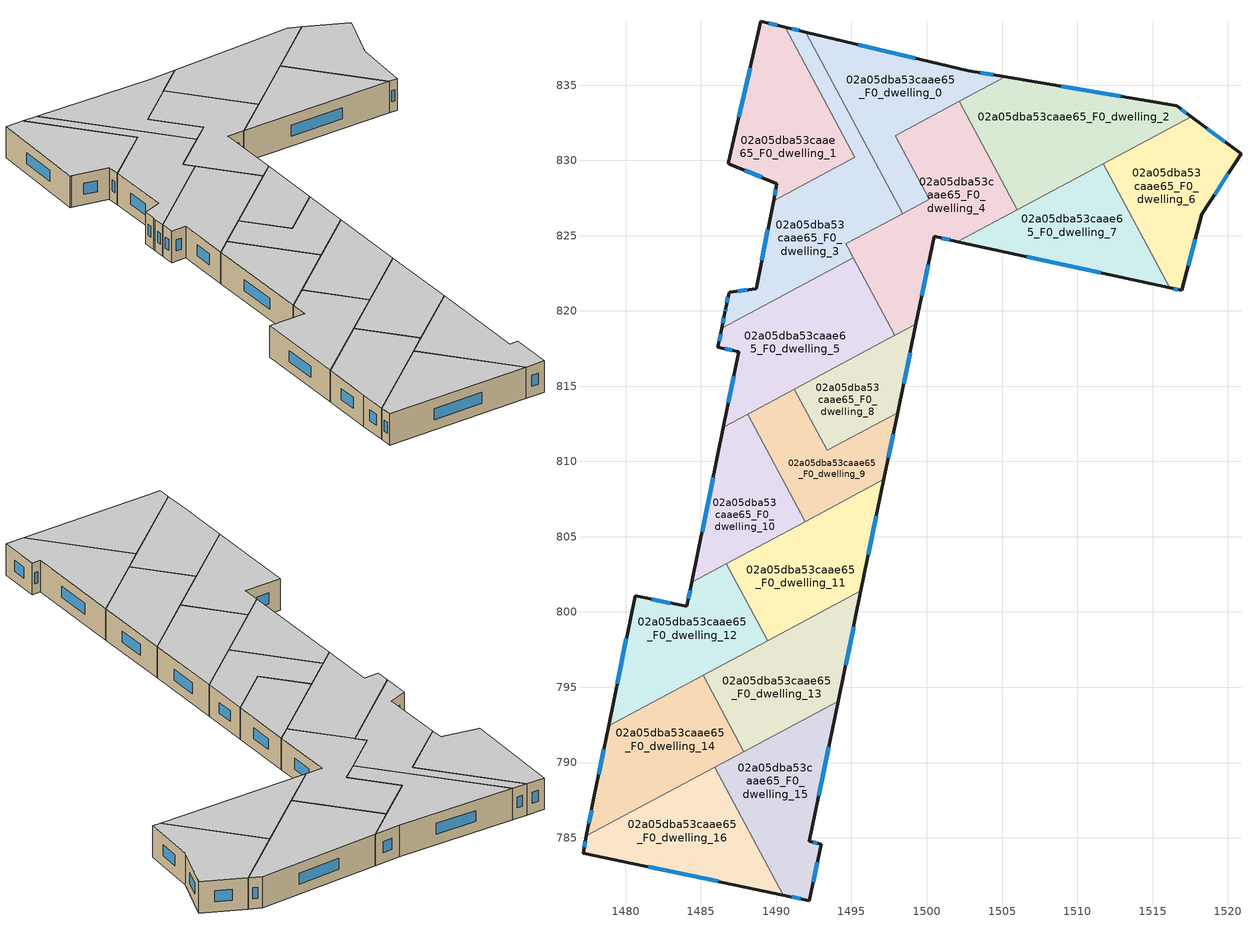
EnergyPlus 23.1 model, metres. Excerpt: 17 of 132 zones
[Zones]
02a05dba53caae65_F0_dwelling_0
 floor ground (EU_floor_Construction): 1505.22,835.55 1497.92,831.65 1500.18,827.42 1498.4,826.47 1491.95,838.53 1502.76,835.96 z0
 wall outside (EU_wall_Construction): 1505.22,835.55 1502.76,835.96 1491.95,838.53 z0:3
 wall to 02a05dba53caae65_F0_dwelling_4 (EU_wall_Construction): 1498.4,826.47 1500.18,827.42 1497.92,831.65 1502.18,833.92 z0:3
 wall to 02a05dba53caae65_F0_dwelling_3 (EU_wall_Construction): 1491.95,838.53 1498.4,826.47 z0:3
 wall to 02a05dba53caae65_F0_dwelling_2 (EU_wall_Construction): 1502.18,833.92 1505.22,835.55 z0:3
 window (EU_Window_Construction): 1504.42,835.68 1503.56,835.83 / 1499.24,836.8 1495.46,837.69 z0.98:2.02
 ceiling to 02a05dba53caae65_F1_dwelling_0 (EU_floor_Construction): 1500.18,827.42 1497.92,831.65 1505.22,835.55 1502.76,835.96 1491.95,838.53 1498.4,826.47 z3
02a05dba53caae65_F0_dwelling_1
 floor ground (EU_floor_Construction): 1490.6,838.85 1495.22,830.21 1489.82,827.32 1490.05,828.44 1486.9,829.76 1486.82,829.79 1488.97,839.23 z0
 wall outside (EU_wall_Construction): 1490.6,838.85 1488.97,839.23 1486.82,829.79 1486.9,829.76 1490.05,828.44 1489.82,827.32 z0:3
 wall to 02a05dba53caae65_F0_dwelling_3 (EU_wall_Construction): 1489.82,827.32 1495.22,830.21 1490.6,838.85 z0:3
 window (EU_Window_Construction): 1489.97,828.08 1489.9,827.68 / 1487.93,829.33 1489.02,828.87 / 1488.27,836.16 1487.52,832.86 / 1490.07,838.97 1489.5,839.11 z0.98:2.02
 ceiling to 02a05dba53caae65_F1_dwelling_1 (EU_floor_Construction): 1495.22,830.21 1490.6,838.85 1488.97,839.23 1486.82,829.79 1486.9,829.76 1490.05,828.44 1489.82,827.32 z3
02a05dba53caae65_F0_dwelling_10
 floor ground (EU_floor_Construction): 1488.1,813.15 1491.92,806.01 1484.4,801.98 1486.49,812.29 z0
 wall outside (EU_wall_Construction): 1486.49,812.29 1484.4,801.98 z0:3
 wall to 02a05dba53caae65_F0_dwelling_9 (EU_wall_Construction): 1491.92,806.01 1488.1,813.15 z0:3
 wall to 02a05dba53caae65_F0_dwelling_11 (EU_wall_Construction): 1486.69,803.21 1491.92,806.01 z0:3
 wall to 02a05dba53caae65_F0_dwelling_5 (EU_wall_Construction): 1488.1,813.15 1486.49,812.29 z0:3
 wall to 02a05dba53caae65_F0_dwelling_12 (EU_wall_Construction): 1484.4,801.98 1486.69,803.21 z0:3
 window (EU_Window_Construction): 1485.81,808.94 1485.08,805.33 z0.98:2.02
 ceiling to 02a05dba53caae65_F1_dwelling_10 (EU_floor_Construction): 1491.92,806.01 1488.1,813.15 1486.49,812.29 1484.4,801.98 z3
02a05dba53caae65_F0_dwelling_11
 floor ground (EU_floor_Construction): 1497.16,808.81 1495.63,801.39 1489.43,798.08 1486.69,803.21 z0
 wall outside (EU_wall_Construction): 1495.63,801.39 1497.16,808.81 z0:3
 wall to 02a05dba53caae65_F0_dwelling_12 (EU_wall_Construction): 1486.69,803.21 1489.43,798.08 z0:3
 wall to 02a05dba53caae65_F0_dwelling_13 (EU_wall_Construction): 1489.43,798.08 1495.63,801.39 z0:3
 wall to 02a05dba53caae65_F0_dwelling_9 (EU_wall_Construction): 1497.16,808.81 1491.92,806.01 z0:3
 window (EU_Window_Construction): 1496.13,803.81 1496.66,806.4 z0.98:2.02
 ceiling to 02a05dba53caae65_F1_dwelling_11 (EU_floor_Construction): 1495.63,801.39 1497.16,808.81 1486.69,803.21 1489.43,798.08 z3
02a05dba53caae65_F0_dwelling_12
 floor ground (EU_floor_Construction): 1486.69,803.21 1489.43,798.08 1478.87,792.43 1480.63,801.07 1484.07,800.37 1484.4,801.98 z0
 wall outside (EU_wall_Construction): 1484.4,801.98 1484.07,800.37 1480.63,801.07 1478.87,792.43 z0:3
 wall to 02a05dba53caae65_F0_dwelling_14 (EU_wall_Construction): 1478.87,792.43 1485.15,795.79 z0:3
 wall to 02a05dba53caae65_F0_dwelling_13 (EU_wall_Construction): 1485.15,795.79 1489.43,798.08 z0:3
 window (EU_Window_Construction): 1482.95,800.59 1481.74,800.84 / 1484.29,801.46 1484.17,800.89 / 1480.05,798.26 1479.44,795.24 z0.98:2.02
 ceiling to 02a05dba53caae65_F1_dwelling_12 (EU_floor_Construction): 1489.43,798.08 1486.69,803.21 1484.4,801.98 1484.07,800.37 1480.63,801.07 1478.87,792.43 z3
02a05dba53caae65_F0_dwelling_13
 floor ground (EU_floor_Construction): 1495.63,801.39 1494.12,794.08 1487.85,790.73 1485.15,795.79 z0
 wall outside (EU_wall_Construction): 1494.12,794.08 1495.63,801.39 z0:3
 wall to 02a05dba53caae65_F0_dwelling_14 (EU_wall_Construction): 1485.15,795.79 1487.85,790.73 z0:3
 wall to 02a05dba53caae65_F0_dwelling_15 (EU_wall_Construction): 1487.85,790.73 1494.12,794.08 z0:3
 window (EU_Window_Construction): 1494.61,796.46 1495.14,799.02 z0.98:2.02
 ceiling to 02a05dba53caae65_F1_dwelling_13 (EU_floor_Construction): 1494.12,794.08 1495.63,801.39 1485.15,795.79 1487.85,790.73 z3
02a05dba53caae65_F0_dwelling_14
 floor ground (EU_floor_Construction): 1485.15,795.79 1487.85,790.73 1477.39,785.13 1477.9,787.66 1478.87,792.43 z0
 wall outside (EU_wall_Construction): 1478.87,792.43 1477.9,787.66 1477.39,785.13 z0:3
 wall to 02a05dba53caae65_F0_dwelling_16 (EU_wall_Construction): 1477.39,785.13 1485.91,789.69 z0:3
 wall to 02a05dba53caae65_F0_dwelling_15 (EU_wall_Construction): 1485.91,789.69 1487.85,790.73 z0:3
 window (EU_Window_Construction): 1477.73,786.84 1477.56,785.95 / 1478.55,790.88 1478.21,789.21 z0.98:2.02
 ceiling to 02a05dba53caae65_F1_dwelling_14 (EU_floor_Construction): 1487.85,790.73 1485.15,795.79 1478.87,792.43 1477.9,787.66 1477.39,785.13 z3
02a05dba53caae65_F0_dwelling_15
 floor ground (EU_floor_Construction): 1494.12,794.08 1492.2,784.75 1492.99,784.58 1492.21,780.83 1490.46,781.19 1485.91,789.69 z0
 wall outside (EU_wall_Construction): 1490.46,781.19 1492.21,780.83 1492.99,784.58 1492.2,784.75 1494.12,794.08 z0:3
 wall to 02a05dba53caae65_F0_dwelling_16 (EU_wall_Construction): 1485.91,789.69 1490.46,781.19 z0:3
 window (EU_Window_Construction): 1492.73,784.64 1492.45,784.7 / 1492.46,782.05 1492.73,783.36 / 1491.03,781.07 1491.64,780.95 / 1492.82,787.79 1493.49,791.05 z0.98:2.02
 ceiling to 02a05dba53caae65_F1_dwelling_15 (EU_floor_Construction): 1492.21,780.83 1492.99,784.58 1492.2,784.75 1494.12,794.08 1485.91,789.69 1490.46,781.19 z3
02a05dba53caae65_F0_dwelling_16
 floor ground (EU_floor_Construction): 1485.91,789.69 1490.46,781.19 1477.17,783.99 1477.39,785.13 z0
 wall outside (EU_wall_Construction): 1477.39,785.13 1477.17,783.99 1490.46,781.19 z0:3
 window (EU_Window_Construction): 1481.49,783.08 1486.14,782.1 / 1477.32,784.76 1477.24,784.36 z0.98:2.02
 ceiling to 02a05dba53caae65_F1_dwelling_16 (EU_floor_Construction): 1490.46,781.19 1485.91,789.69 1477.39,785.13 1477.17,783.99 z3
02a05dba53caae65_F0_dwelling_2
 floor ground (EU_floor_Construction): 1516.61,833.62 1517.57,832.91 1506.02,826.73 1502.18,833.92 1505.22,835.55 z0
 wall outside (EU_wall_Construction): 1517.57,832.91 1516.61,833.62 1505.22,835.55 z0:3
 wall to 02a05dba53caae65_F0_dwelling_4 (EU_wall_Construction): 1502.18,833.92 1506.02,826.73 z0:3
 wall to 02a05dba53caae65_F0_dwelling_6 (EU_wall_Construction): 1511.74,829.79 1517.57,832.91 z0:3
 wall to 02a05dba53caae65_F0_dwelling_7 (EU_wall_Construction): 1506.02,826.73 1511.74,829.79 z0:3
 window (EU_Window_Construction): 1512.9,834.25 1508.92,834.92 / 1517.25,833.14 1516.92,833.39 z0.98:2.02
 ceiling to 02a05dba53caae65_F1_dwelling_2 (EU_floor_Construction): 1517.57,832.91 1516.61,833.62 1505.22,835.55 1502.18,833.92 1506.02,826.73 z3
02a05dba53caae65_F0_dwelling_3
 floor ground (EU_floor_Construction): 1491.95,838.53 1498.4,826.47 1494.63,824.45 1494.75,824.23 1495.13,823.53 1486.38,818.85 1486.59,819.87 1486.65,820.18 1486.87,821.24 1488.68,821.46 1489.82,827.32 1495.22,830.21 1490.6,838.85 z0
 wall outside (EU_wall_Construction): 1489.82,827.32 1488.68,821.46 1486.87,821.24 1486.65,820.18 1486.59,819.87 1486.38,818.85 / 1491.95,838.53 1490.6,838.85 z0:3
 wall to 02a05dba53caae65_F0_dwelling_5 (EU_wall_Construction): 1486.38,818.85 1495.13,823.53 z0:3
 wall to 02a05dba53caae65_F0_dwelling_4 (EU_wall_Construction): 1495.13,823.53 1494.75,824.23 1494.63,824.45 1498.4,826.47 z0:3
 window (EU_Window_Construction): 1486.63,820.08 1486.61,819.97 / 1486.8,820.89 1486.72,820.53 / 1488.09,821.39 1487.45,821.31 / 1489.45,825.41 1489.05,823.37 / 1491.51,838.63 1491.04,838.74 / 1486.52,819.54 1486.45,819.18 z0.98:2.02
 ceiling to 02a05dba53caae65_F1_dwelling_3 (EU_floor_Construction): 1495.13,823.53 1494.75,824.23 1494.63,824.45 1498.4,826.47 1491.95,838.53 1490.6,838.85 1495.22,830.21 1489.82,827.32 1488.68,821.46 1486.87,821.24 1486.65,820.18 1486.59,819.87 1486.38,818.85 z3
02a05dba53caae65_F0_dwelling_4
 floor ground (EU_floor_Construction): 1502.18,833.92 1506.02,826.73 1502.04,824.61 1500.49,824.94 1499.29,819.13 1497.88,818.38 1494.63,824.45 1500.18,827.42 1497.92,831.65 z0
 wall outside (EU_wall_Construction): 1499.29,819.13 1500.49,824.94 1502.04,824.61 z0:3
 wall to 02a05dba53caae65_F0_dwelling_7 (EU_wall_Construction): 1502.04,824.61 1506.02,826.73 z0:3
 wall to 02a05dba53caae65_F0_dwelling_8 (EU_wall_Construction): 1497.88,818.38 1499.29,819.13 z0:3
 wall to 02a05dba53caae65_F0_dwelling_5 (EU_wall_Construction): 1495.13,823.53 1497.88,818.38 z0:3
 window (EU_Window_Construction): 1500.99,824.83 1501.54,824.72 / 1499.68,821.02 1500.1,823.05 z0.98:2.02
 ceiling to 02a05dba53caae65_F1_dwelling_4 (EU_floor_Construction): 1499.29,819.13 1500.49,824.94 1502.04,824.61 1506.02,826.73 1502.18,833.92 1497.92,831.65 1500.18,827.42 1494.63,824.45 1497.88,818.38 z3
02a05dba53caae65_F0_dwelling_5
 floor ground (EU_floor_Construction): 1495.13,823.53 1497.88,818.38 1486.49,812.29 1487.52,817.29 1486.13,817.58 1486.38,818.85 z0
 wall outside (EU_wall_Construction): 1486.38,818.85 1486.13,817.58 1487.52,817.29 1486.49,812.29 z0:3
 wall to 02a05dba53caae65_F0_dwelling_9 (EU_wall_Construction): 1488.1,813.15 1491.2,814.8 z0:3
 wall to 02a05dba53caae65_F0_dwelling_8 (EU_wall_Construction): 1491.2,814.8 1497.88,818.38 z0:3
 window (EU_Window_Construction): 1487.18,815.67 1486.83,813.92 / 1486.58,817.48 1487.06,817.39 / 1486.3,818.43 1486.21,817.99 z0.98:2.02
 ceiling to 02a05dba53caae65_F1_dwelling_5 (EU_floor_Construction): 1497.88,818.38 1495.13,823.53 1486.38,818.85 1486.13,817.58 1487.52,817.29 1486.49,812.29 z3
02a05dba53caae65_F0_dwelling_6
 floor ground (EU_floor_Construction): 1520.88,830.44 1518.28,826.41 1516.93,821.36 1516.16,821.53 1511.74,829.79 1517.57,832.91 z0
 wall outside (EU_wall_Construction): 1516.16,821.53 1516.93,821.36 1518.28,826.41 1520.88,830.44 1517.57,832.91 z0:3
 wall to 02a05dba53caae65_F0_dwelling_7 (EU_wall_Construction): 1511.74,829.79 1516.16,821.53 z0:3
 window (EU_Window_Construction): 1519.12,827.72 1520.03,829.13 / 1517.37,823.01 1517.84,824.77 / 1516.41,821.48 1516.68,821.42 / 1519.8,831.25 1518.64,832.11 z0.98:2.02
 ceiling to 02a05dba53caae65_F1_dwelling_6 (EU_floor_Construction): 1516.93,821.36 1518.28,826.41 1520.88,830.44 1517.57,832.91 1511.74,829.79 1516.16,821.53 z3
02a05dba53caae65_F0_dwelling_7
 floor ground (EU_floor_Construction): 1511.74,829.79 1516.16,821.53 1502.04,824.61 z0
 wall outside (EU_wall_Construction): 1502.04,824.61 1516.16,821.53 z0:3
 window (EU_Window_Construction): 1506.63,823.61 1511.57,822.53 z0.98:2.02
 ceiling to 02a05dba53caae65_F1_dwelling_7 (EU_floor_Construction): 1516.16,821.53 1511.74,829.79 1502.04,824.61 z3
02a05dba53caae65_F0_dwelling_8
 floor ground (EU_floor_Construction): 1499.29,819.13 1498.07,813.24 1493.38,810.73 1491.2,814.8 z0
 wall outside (EU_wall_Construction): 1498.07,813.24 1499.29,819.13 z0:3
 wall to 02a05dba53caae65_F0_dwelling_9 (EU_wall_Construction): 1491.2,814.8 1493.38,810.73 1498.07,813.24 z0:3
 window (EU_Window_Construction): 1498.47,815.16 1498.89,817.21 z0.98:2.02
 ceiling to 02a05dba53caae65_F1_dwelling_8 (EU_floor_Construction): 1498.07,813.24 1499.29,819.13 1491.2,814.8 1493.38,810.73 z3
02a05dba53caae65_F0_dwelling_9
 floor ground (EU_floor_Construction): 1498.07,813.24 1497.16,808.81 1491.92,806.01 1488.1,813.15 1491.2,814.8 1493.38,810.73 z0
 wall outside (EU_wall_Construction): 1497.16,808.81 1498.07,813.24 z0:3
 window (EU_Window_Construction): 1497.46,810.25 1497.78,811.8 z0.98:2.02
 ceiling to 02a05dba53caae65_F1_dwelling_9 (EU_floor_Construction): 1497.16,808.81 1498.07,813.24 1493.38,810.73 1491.2,814.8 1488.1,813.15 1491.92,806.01 z3
[Building]
EU S2 Campaign: North Axis=0; Terrain=City; Solar Distribution=FullExterior
[Site:Location]
Bologna: Latitude=44.5; Longitude=11.25; Time Zone=1; Elevation=37
[SizingPeriod:WeatherFileDays]
AnnualSizingPeriod: Begin Month=1; Begin Day of Month=1; End Month=12; End Day of Month=31; Day of Week for Start Day=Monday; Use Weather File Daylight Saving Period=No; Use Weather File Rain and Snow Indicators=No
[MATERIAL]
EU_InternalMass_Material: Roughness=MediumRough; Thickness=0.1; Conductivity=1; Density=1800; Specific Heat=900; Thermal Absorptance=0.9; Solar Absorptance=0.7; Visible Absorptance=0.7
[MATERIAL:NOMASS] Roughness=MediumRough; Thermal Absorptance=0.9; Solar Absorptance=0.7; Visible Absorptance=0.7
Name | Thermal Resistance
EU_wall_NoMass | 0.905828
EU_floor_NoMass | 0.67114
[WINDOWMATERIAL:SIMPLEGLAZINGSYSTEM]
EU_Window_SimpleGlazing: UFactor=4.52486; Solar Heat Gain Coefficient=0.85; Visible Transmittance=0.85
[CONSTRUCTION]
EU_wall_Construction: EU_wall_NoMass
EU_floor_Construction: EU_floor_NoMass
EU_Window_Construction: EU_Window_SimpleGlazing
EU_InternalMass_Construction: EU_InternalMass_Material
[ZONE] Type=1; Multiplier=1; Ceiling Height=autocalculate; Floor Area=autocalculate; Part of Total Floor Area=Yes
Name | Volume
02a05dba53caae65_F0_dwelling_0 | 163.488
02a05dba53caae65_F0_dwelling_1 | 163.472
02a05dba53caae65_F0_dwelling_10 | 125.77
02a05dba53caae65_F0_dwelling_11 | 164.9
02a05dba53caae65_F0_dwelling_12 | 164.905
02a05dba53caae65_F0_dwelling_13 | 163.485
02a05dba53caae65_F0_dwelling_14 | 163.496
02a05dba53caae65_F0_dwelling_15 | 163.509
02a05dba53caae65_F0_dwelling_16 | 163.503
02a05dba53caae65_F0_dwelling_2 | 211.689
02a05dba53caae65_F0_dwelling_3 | 193.388
02a05dba53caae65_F0_dwelling_4 | 210.74
02a05dba53caae65_F0_dwelling_5 | 191.827
02a05dba53caae65_F0_dwelling_6 | 154.514
02a05dba53caae65_F0_dwelling_7 | 154.508
02a05dba53caae65_F0_dwelling_8 | 100.388
02a05dba53caae65_F0_dwelling_9 | 125.748
[INTERNALMASS] Construction=EU_InternalMass_Construction
Name | Zone or ZoneList | Surface Area
02a05dba53caae65_F0_dwelling_0_EU_InternalMass | 02a05dba53caae65_F0_dwelling_0 | 54.4953
02a05dba53caae65_F0_dwelling_1_EU_InternalMass | 02a05dba53caae65_F0_dwelling_1 | 54.4906
02a05dba53caae65_F0_dwelling_2_EU_InternalMass | 02a05dba53caae65_F0_dwelling_2 | 70.5624
02a05dba53caae65_F0_dwelling_3_EU_InternalMass | 02a05dba53caae65_F0_dwelling_3 | 64.4589
02a05dba53caae65_F0_dwelling_4_EU_InternalMass | 02a05dba53caae65_F0_dwelling_4 | 70.2436
02a05dba53caae65_F0_dwelling_5_EU_InternalMass | 02a05dba53caae65_F0_dwelling_5 | 63.9511
02a05dba53caae65_F0_dwelling_6_EU_InternalMass | 02a05dba53caae65_F0_dwelling_6 | 51.5043
02a05dba53caae65_F0_dwelling_7_EU_InternalMass | 02a05dba53caae65_F0_dwelling_7 | 51.5022
02a05dba53caae65_F0_dwelling_8_EU_InternalMass | 02a05dba53caae65_F0_dwelling_8 | 33.4631
02a05dba53caae65_F0_dwelling_9_EU_InternalMass | 02a05dba53caae65_F0_dwelling_9 | 41.9158
02a05dba53caae65_F0_dwelling_10_EU_InternalMass | 02a05dba53caae65_F0_dwelling_10 | 41.9231
02a05dba53caae65_F0_dwelling_11_EU_InternalMass | 02a05dba53caae65_F0_dwelling_11 | 54.9668
02a05dba53caae65_F0_dwelling_12_EU_InternalMass | 02a05dba53caae65_F0_dwelling_12 | 54.9671
02a05dba53caae65_F0_dwelling_13_EU_InternalMass | 02a05dba53caae65_F0_dwelling_13 | 54.4957
02a05dba53caae65_F0_dwelling_14_EU_InternalMass | 02a05dba53caae65_F0_dwelling_14 | 54.4978
02a05dba53caae65_F0_dwelling_15_EU_InternalMass | 02a05dba53caae65_F0_dwelling_15 | 54.5027
02a05dba53caae65_F0_dwelling_16_EU_InternalMass | 02a05dba53caae65_F0_dwelling_16 | 54.5031
[OTHEREQUIPMENT] Fuel Type=Electricity; Design Level Calculation Method=Watts/Area; Power per Zone Floor Area=1; Fraction Latent=0; Fraction Radiant=0; Fraction Lost=0; Carbon Dioxide Generation Rate=0; EndUse Subcategory=EU_Step8_InternalGains
Name | Zone or ZoneList or Space or SpaceList | Schedule
EU_Step8_InternalGain_02a05dba53caae65_F0_dwelling_0_f000 | 02a05dba53caae65_F0_dwelling_0 | EU_Step8_GainSchedule_02a05dba53caae65_F0_dwelling_0_f000
EU_Step8_InternalGain_02a05dba53caae65_F0_dwelling_1_f000 | 02a05dba53caae65_F0_dwelling_1 | EU_Step8_GainSchedule_02a05dba53caae65_F0_dwelling_1_f000
EU_Step8_InternalGain_02a05dba53caae65_F0_dwelling_2_f000 | 02a05dba53caae65_F0_dwelling_2 | EU_Step8_GainSchedule_02a05dba53caae65_F0_dwelling_2_f000
EU_Step8_InternalGain_02a05dba53caae65_F0_dwelling_3_f000 | 02a05dba53caae65_F0_dwelling_3 | EU_Step8_GainSchedule_02a05dba53caae65_F0_dwelling_3_f000
EU_Step8_InternalGain_02a05dba53caae65_F0_dwelling_4_f000 | 02a05dba53caae65_F0_dwelling_4 | EU_Step8_GainSchedule_02a05dba53caae65_F0_dwelling_4_f000
EU_Step8_InternalGain_02a05dba53caae65_F0_dwelling_5_f000 | 02a05dba53caae65_F0_dwelling_5 | EU_Step8_GainSchedule_02a05dba53caae65_F0_dwelling_5_f000
EU_Step8_InternalGain_02a05dba53caae65_F0_dwelling_6_f000 | 02a05dba53caae65_F0_dwelling_6 | EU_Step8_GainSchedule_02a05dba53caae65_F0_dwelling_6_f000
EU_Step8_InternalGain_02a05dba53caae65_F0_dwelling_7_f000 | 02a05dba53caae65_F0_dwelling_7 | EU_Step8_GainSchedule_02a05dba53caae65_F0_dwelling_7_f000
EU_Step8_InternalGain_02a05dba53caae65_F0_dwelling_8_f000 | 02a05dba53caae65_F0_dwelling_8 | EU_Step8_GainSchedule_02a05dba53caae65_F0_dwelling_8_f000
EU_Step8_InternalGain_02a05dba53caae65_F0_dwelling_9_f000 | 02a05dba53caae65_F0_dwelling_9 | EU_Step8_GainSchedule_02a05dba53caae65_F0_dwelling_9_f000
EU_Step8_InternalGain_02a05dba53caae65_F0_dwelling_10_f000 | 02a05dba53caae65_F0_dwelling_10 | EU_Step8_GainSchedule_02a05dba53caae65_F0_dwelling_10_f000
EU_Step8_InternalGain_02a05dba53caae65_F0_dwelling_11_f000 | 02a05dba53caae65_F0_dwelling_11 | EU_Step8_GainSchedule_02a05dba53caae65_F0_dwelling_11_f000
EU_Step8_InternalGain_02a05dba53caae65_F0_dwelling_12_f000 | 02a05dba53caae65_F0_dwelling_12 | EU_Step8_GainSchedule_02a05dba53caae65_F0_dwelling_12_f000
EU_Step8_InternalGain_02a05dba53caae65_F0_dwelling_13_f000 | 02a05dba53caae65_F0_dwelling_13 | EU_Step8_GainSchedule_02a05dba53caae65_F0_dwelling_13_f000
EU_Step8_InternalGain_02a05dba53caae65_F0_dwelling_14_f000 | 02a05dba53caae65_F0_dwelling_14 | EU_Step8_GainSchedule_02a05dba53caae65_F0_dwelling_14_f000
EU_Step8_InternalGain_02a05dba53caae65_F0_dwelling_15_f000 | 02a05dba53caae65_F0_dwelling_15 | EU_Step8_GainSchedule_02a05dba53caae65_F0_dwelling_15_f000
EU_Step8_InternalGain_02a05dba53caae65_F0_dwelling_16_f000 | 02a05dba53caae65_F0_dwelling_16 | EU_Step8_GainSchedule_02a05dba53caae65_F0_dwelling_16_f000
[ZONEVENTILATION:DESIGNFLOWRATE] Schedule=EU_AlwaysOn; Design Flow Rate Calculation Method=AirChanges/Hour; Air Changes per Hour=0.73129; Ventilation Type=Natural; Fan Pressure Rise=0; Fan Total Efficiency=1; Constant Term Coefficient=1; Temperature Term Coefficient=0; Velocity Term Coefficient=0; Velocity Squared Term Coefficient=0; Minimum Indoor Temperature=-100; Maximum Indoor Temperature=100; Delta Temperature=-100; Minimum Outdoor Temperature=-100; Maximum Outdoor Temperature=100; Maximum Wind Speed=40
Name | Zone or ZoneList or Space or SpaceList
EU_ConstantAir_02a05dba53caae65_F0_dwelling_0 | 02a05dba53caae65_F0_dwelling_0
EU_ConstantAir_02a05dba53caae65_F0_dwelling_1 | 02a05dba53caae65_F0_dwelling_1
EU_ConstantAir_02a05dba53caae65_F0_dwelling_2 | 02a05dba53caae65_F0_dwelling_2
EU_ConstantAir_02a05dba53caae65_F0_dwelling_3 | 02a05dba53caae65_F0_dwelling_3
EU_ConstantAir_02a05dba53caae65_F0_dwelling_4 | 02a05dba53caae65_F0_dwelling_4
EU_ConstantAir_02a05dba53caae65_F0_dwelling_5 | 02a05dba53caae65_F0_dwelling_5
EU_ConstantAir_02a05dba53caae65_F0_dwelling_6 | 02a05dba53caae65_F0_dwelling_6
EU_ConstantAir_02a05dba53caae65_F0_dwelling_7 | 02a05dba53caae65_F0_dwelling_7
EU_ConstantAir_02a05dba53caae65_F0_dwelling_8 | 02a05dba53caae65_F0_dwelling_8
EU_ConstantAir_02a05dba53caae65_F0_dwelling_9 | 02a05dba53caae65_F0_dwelling_9
EU_ConstantAir_02a05dba53caae65_F0_dwelling_10 | 02a05dba53caae65_F0_dwelling_10
EU_ConstantAir_02a05dba53caae65_F0_dwelling_11 | 02a05dba53caae65_F0_dwelling_11
EU_ConstantAir_02a05dba53caae65_F0_dwelling_12 | 02a05dba53caae65_F0_dwelling_12
EU_ConstantAir_02a05dba53caae65_F0_dwelling_13 | 02a05dba53caae65_F0_dwelling_13
EU_ConstantAir_02a05dba53caae65_F0_dwelling_14 | 02a05dba53caae65_F0_dwelling_14
EU_ConstantAir_02a05dba53caae65_F0_dwelling_15 | 02a05dba53caae65_F0_dwelling_15
EU_ConstantAir_02a05dba53caae65_F0_dwelling_16 | 02a05dba53caae65_F0_dwelling_16
[HVACTEMPLATE:THERMOSTAT] Constant Heating Setpoint=20; Constant Cooling Setpoint=50
EU_HeatOnly_02a05dba53caae65_F0_dwelling_0; EU_HeatOnly_02a05dba53caae65_F0_dwelling_1; EU_HeatOnly_02a05dba53caae65_F0_dwelling_2; EU_HeatOnly_02a05dba53caae65_F0_dwelling_3; EU_HeatOnly_02a05dba53caae65_F0_dwelling_4; EU_HeatOnly_02a05dba53caae65_F0_dwelling_5; EU_HeatOnly_02a05dba53caae65_F0_dwelling_6; EU_HeatOnly_02a05dba53caae65_F0_dwelling_7; EU_HeatOnly_02a05dba53caae65_F0_dwelling_8; EU_HeatOnly_02a05dba53caae65_F0_dwelling_9; EU_HeatOnly_02a05dba53caae65_F0_dwelling_10; EU_HeatOnly_02a05dba53caae65_F0_dwelling_11; EU_HeatOnly_02a05dba53caae65_F0_dwelling_12; EU_HeatOnly_02a05dba53caae65_F0_dwelling_13; EU_HeatOnly_02a05dba53caae65_F0_dwelling_14; EU_HeatOnly_02a05dba53caae65_F0_dwelling_15; EU_HeatOnly_02a05dba53caae65_F0_dwelling_16; EU_HeatOnly_02a05dba53caae65_F1_dwelling_0; EU_HeatOnly_02a05dba53caae65_F1_dwelling_1; EU_HeatOnly_02a05dba53caae65_F1_dwelling_2; EU_HeatOnly_02a05dba53caae65_F1_dwelling_3; EU_HeatOnly_02a05dba53caae65_F1_dwelling_4; EU_HeatOnly_02a05dba53caae65_F1_dwelling_5; EU_HeatOnly_02a05dba53caae65_F1_dwelling_6; EU_HeatOnly_02a05dba53caae65_F1_dwelling_7; EU_HeatOnly_02a05dba53caae65_F1_dwelling_8; EU_HeatOnly_02a05dba53caae65_F1_dwelling_9; EU_HeatOnly_02a05dba53caae65_F1_dwelling_10; EU_HeatOnly_02a05dba53caae65_F1_dwelling_11; EU_HeatOnly_02a05dba53caae65_F1_dwelling_12; EU_HeatOnly_02a05dba53caae65_F1_dwelling_13; EU_HeatOnly_02a05dba53caae65_F1_dwelling_14; EU_HeatOnly_02a05dba53caae65_F1_dwelling_15; EU_HeatOnly_02a05dba53caae65_F1_dwelling_16; EU_HeatOnly_02a05dba53caae65_F2_dwelling_0; EU_HeatOnly_02a05dba53caae65_F2_dwelling_1; EU_HeatOnly_02a05dba53caae65_F2_dwelling_2; EU_HeatOnly_02a05dba53caae65_F2_dwelling_3; EU_HeatOnly_02a05dba53caae65_F2_dwelling_4; EU_HeatOnly_02a05dba53caae65_F2_dwelling_5; EU_HeatOnly_02a05dba53caae65_F2_dwelling_6; EU_HeatOnly_02a05dba53caae65_F2_dwelling_7; EU_HeatOnly_02a05dba53caae65_F2_dwelling_8; EU_HeatOnly_02a05dba53caae65_F2_dwelling_9; EU_HeatOnly_02a05dba53caae65_F2_dwelling_10; EU_HeatOnly_02a05dba53caae65_F2_dwelling_11; EU_HeatOnly_02a05dba53caae65_F2_dwelling_12; EU_HeatOnly_02a05dba53caae65_F2_dwelling_13; EU_HeatOnly_02a05dba53caae65_F2_dwelling_14; EU_HeatOnly_02a05dba53caae65_F2_dwelling_15; EU_HeatOnly_02a05dba53caae65_F2_dwelling_16; EU_HeatOnly_02a05dba53caae65_F3_dwelling_0; EU_HeatOnly_02a05dba53caae65_F3_dwelling_1; EU_HeatOnly_02a05dba53caae65_F3_dwelling_2; EU_HeatOnly_02a05dba53caae65_F3_dwelling_3; EU_HeatOnly_02a05dba53caae65_F3_dwelling_4; EU_HeatOnly_02a05dba53caae65_F3_dwelling_5; EU_HeatOnly_02a05dba53caae65_F3_dwelling_6; EU_HeatOnly_02a05dba53caae65_F3_dwelling_7; EU_HeatOnly_02a05dba53caae65_F3_dwelling_8; EU_HeatOnly_02a05dba53caae65_F3_dwelling_9; EU_HeatOnly_02a05dba53caae65_F3_dwelling_10; EU_HeatOnly_02a05dba53caae65_F3_dwelling_11; EU_HeatOnly_02a05dba53caae65_F3_dwelling_12; EU_HeatOnly_02a05dba53caae65_F3_dwelling_13; EU_HeatOnly_02a05dba53caae65_F3_dwelling_14; EU_HeatOnly_02a05dba53caae65_F3_dwelling_15; EU_HeatOnly_02a05dba53caae65_F3_dwelling_16; EU_HeatOnly_02a05dba53caae65_F4_dwelling_0; EU_HeatOnly_02a05dba53caae65_F4_dwelling_1; EU_HeatOnly_02a05dba53caae65_F4_dwelling_2; EU_HeatOnly_02a05dba53caae65_F4_dwelling_3; EU_HeatOnly_02a05dba53caae65_F4_dwelling_4; EU_HeatOnly_02a05dba53caae65_F4_dwelling_5; EU_HeatOnly_02a05dba53caae65_F4_dwelling_6; EU_HeatOnly_02a05dba53caae65_F4_dwelling_7; EU_HeatOnly_02a05dba53caae65_F4_dwelling_8; EU_HeatOnly_02a05dba53caae65_F4_dwelling_9; EU_HeatOnly_02a05dba53caae65_F4_dwelling_10; EU_HeatOnly_02a05dba53caae65_F4_dwelling_11; EU_HeatOnly_02a05dba53caae65_F4_dwelling_12; EU_HeatOnly_02a05dba53caae65_F4_dwelling_13; EU_HeatOnly_02a05dba53caae65_F4_dwelling_14; EU_HeatOnly_02a05dba53caae65_F4_dwelling_15; EU_HeatOnly_02a05dba53caae65_F5_dwelling_0; EU_HeatOnly_02a05dba53caae65_F5_dwelling_1; EU_HeatOnly_02a05dba53caae65_F5_dwelling_2; EU_HeatOnly_02a05dba53caae65_F5_dwelling_3; EU_HeatOnly_02a05dba53caae65_F5_dwelling_4; EU_HeatOnly_02a05dba53caae65_F5_dwelling_5; EU_HeatOnly_02a05dba53caae65_F5_dwelling_6; EU_HeatOnly_02a05dba53caae65_F5_dwelling_7; EU_HeatOnly_02a05dba53caae65_F5_dwelling_8; EU_HeatOnly_02a05dba53caae65_F5_dwelling_9; EU_HeatOnly_02a05dba53caae65_F5_dwelling_10; EU_HeatOnly_02a05dba53caae65_F5_dwelling_11; EU_HeatOnly_02a05dba53caae65_F5_dwelling_12; EU_HeatOnly_02a05dba53caae65_F5_dwelling_13; EU_HeatOnly_02a05dba53caae65_F5_dwelling_14; EU_HeatOnly_02a05dba53caae65_F5_dwelling_15; EU_HeatOnly_02a05dba53caae65_F6_dwelling_0; EU_HeatOnly_02a05dba53caae65_F6_dwelling_1; EU_HeatOnly_02a05dba53caae65_F6_dwelling_2; EU_HeatOnly_02a05dba53caae65_F6_dwelling_3; EU_HeatOnly_02a05dba53caae65_F6_dwelling_4; EU_HeatOnly_02a05dba53caae65_F6_dwelling_5; EU_HeatOnly_02a05dba53caae65_F6_dwelling_6; EU_HeatOnly_02a05dba53caae65_F6_dwelling_7; EU_HeatOnly_02a05dba53caae65_F6_dwelling_8; EU_HeatOnly_02a05dba53caae65_F6_dwelling_9; EU_HeatOnly_02a05dba53caae65_F6_dwelling_10; EU_HeatOnly_02a05dba53caae65_F6_dwelling_11; EU_HeatOnly_02a05dba53caae65_F6_dwelling_12; EU_HeatOnly_02a05dba53caae65_F6_dwelling_13; EU_HeatOnly_02a05dba53caae65_F6_dwelling_14; EU_HeatOnly_02a05dba53caae65_F6_dwelling_15; EU_HeatOnly_02a05dba53caae65_F7_dwelling_0; EU_HeatOnly_02a05dba53caae65_F7_dwelling_1; EU_HeatOnly_02a05dba53caae65_F7_dwelling_2; EU_HeatOnly_02a05dba53caae65_F7_dwelling_3; EU_HeatOnly_02a05dba53caae65_F7_dwelling_4; EU_HeatOnly_02a05dba53caae65_F7_dwelling_5; EU_HeatOnly_02a05dba53caae65_F7_dwelling_6; EU_HeatOnly_02a05dba53caae65_F7_dwelling_7; EU_HeatOnly_02a05dba53caae65_F7_dwelling_8; EU_HeatOnly_02a05dba53caae65_F7_dwelling_9; EU_HeatOnly_02a05dba53caae65_F7_dwelling_10; EU_HeatOnly_02a05dba53caae65_F7_dwelling_11; EU_HeatOnly_02a05dba53caae65_F7_dwelling_12; EU_HeatOnly_02a05dba53caae65_F7_dwelling_13; EU_HeatOnly_02a05dba53caae65_F7_dwelling_14; EU_HeatOnly_02a05dba53caae65_F7_dwelling_15
[HVACTEMPLATE:ZONE:IDEALLOADSAIRSYSTEM] System Availability Schedule=EU_AlwaysOn; Maximum Heating Supply Air Temperature=50; Minimum Cooling Supply Air Temperature=13; Maximum Heating Supply Air Humidity Ratio=0.0156; Minimum Cooling Supply Air Humidity Ratio=0.0077; Heating Limit=NoLimit; Cooling Limit=NoLimit; Heating Availability Schedule=EU_AlwaysOn; Cooling Availability Schedule=EU_CoolingOff; Dehumidification Control Type=ConstantSensibleHeatRatio; Cooling Sensible Heat Ratio=0.7; Dehumidification Setpoint=60; Humidification Control Type=None; Humidification Setpoint=30; Outdoor Air Method=None; Outdoor Air Flow Rate per Person=0.00944; Outdoor Air Flow Rate per Zone Floor Area=0; Outdoor Air Flow Rate per Zone=0; Demand Controlled Ventilation Type=None; Outdoor Air Economizer Type=NoEconomizer; Heat Recovery Type=None; Sensible Heat Recovery Effectiveness=0.7; Latent Heat Recovery Effectiveness=0.65
Name | Template Thermostat
02a05dba53caae65_F0_dwelling_0 | EU_HeatOnly_02a05dba53caae65_F0_dwelling_0
02a05dba53caae65_F0_dwelling_1 | EU_HeatOnly_02a05dba53caae65_F0_dwelling_1
02a05dba53caae65_F0_dwelling_2 | EU_HeatOnly_02a05dba53caae65_F0_dwelling_2
02a05dba53caae65_F0_dwelling_3 | EU_HeatOnly_02a05dba53caae65_F0_dwelling_3
02a05dba53caae65_F0_dwelling_4 | EU_HeatOnly_02a05dba53caae65_F0_dwelling_4
02a05dba53caae65_F0_dwelling_5 | EU_HeatOnly_02a05dba53caae65_F0_dwelling_5
02a05dba53caae65_F0_dwelling_6 | EU_HeatOnly_02a05dba53caae65_F0_dwelling_6
02a05dba53caae65_F0_dwelling_7 | EU_HeatOnly_02a05dba53caae65_F0_dwelling_7
02a05dba53caae65_F0_dwelling_8 | EU_HeatOnly_02a05dba53caae65_F0_dwelling_8
02a05dba53caae65_F0_dwelling_9 | EU_HeatOnly_02a05dba53caae65_F0_dwelling_9
02a05dba53caae65_F0_dwelling_10 | EU_HeatOnly_02a05dba53caae65_F0_dwelling_10
02a05dba53caae65_F0_dwelling_11 | EU_HeatOnly_02a05dba53caae65_F0_dwelling_11
02a05dba53caae65_F0_dwelling_12 | EU_HeatOnly_02a05dba53caae65_F0_dwelling_12
02a05dba53caae65_F0_dwelling_13 | EU_HeatOnly_02a05dba53caae65_F0_dwelling_13
02a05dba53caae65_F0_dwelling_14 | EU_HeatOnly_02a05dba53caae65_F0_dwelling_14
02a05dba53caae65_F0_dwelling_15 | EU_HeatOnly_02a05dba53caae65_F0_dwelling_15
02a05dba53caae65_F0_dwelling_16 | EU_HeatOnly_02a05dba53caae65_F0_dwelling_16
[SIZING:ZONE] Zone Cooling Design Supply Air Temperature Input Method=SupplyAirTemperature; Zone Cooling Design Supply Air Temperature=13; Zone Heating Design Supply Air Temperature Input Method=SupplyAirTemperature; Zone Heating Design Supply Air Temperature=50; Zone Cooling Design Supply Air Humidity Ratio=0.008; Zone Heating Design Supply Air Humidity Ratio=0.008; Cooling Design Air Flow Method=DesignDay; Cooling Design Air Flow Rate=0; Cooling Minimum Air Flow per Zone Floor Area=0.000762; Cooling Minimum Air Flow=0; Cooling Minimum Air Flow Fraction=0.2; Heating Design Air Flow Method=DesignDay; Heating Design Air Flow Rate=0; Heating Maximum Air Flow per Zone Floor Area=0.002032; Heating Maximum Air Flow=0.141576; Heating Maximum Air Flow Fraction=0.3; Account for Dedicated Outdoor Air System=No; Dedicated Outdoor Air System Control Strategy=NeutralSupplyAir; Dedicated Outdoor Air Low Setpoint Temperature for Design=autosize; Dedicated Outdoor Air High Setpoint Temperature for Design=autosize; Zone Load Sizing Method=Sensible Load Only No Latent Load; Zone Latent Cooling Design Supply Air Humidity Ratio Input Method=HumidityRatioDifference; Zone Cooling Design Supply Air Humidity Ratio Difference=0.005; Zone Latent Heating Design Supply Air Humidity Ratio Input Method=HumidityRatioDifference; Zone Humidification Design Supply Air Humidity Ratio Difference=0.005
02a05dba53caae65_F0_dwelling_0; 02a05dba53caae65_F0_dwelling_1; 02a05dba53caae65_F0_dwelling_2; 02a05dba53caae65_F0_dwelling_3; 02a05dba53caae65_F0_dwelling_4; 02a05dba53caae65_F0_dwelling_5; 02a05dba53caae65_F0_dwelling_6; 02a05dba53caae65_F0_dwelling_7; 02a05dba53caae65_F0_dwelling_8; 02a05dba53caae65_F0_dwelling_9; 02a05dba53caae65_F0_dwelling_10; 02a05dba53caae65_F0_dwelling_11; 02a05dba53caae65_F0_dwelling_12; 02a05dba53caae65_F0_dwelling_13; 02a05dba53caae65_F0_dwelling_14; 02a05dba53caae65_F0_dwelling_15; 02a05dba53caae65_F0_dwelling_16
[SCHEDULE:CONSTANT]
Name | Hourly Value
EU_AlwaysOn | 1
EU_CoolingOff | 0
[SCHEDULE:FILE] Column Number=1; Rows to Skip at Top=0; Number of Hours of Data=8760; Column Separator=Comma; Interpolate to Timestep=No; Minutes per Item=60; Adjust Schedule for Daylight Savings=Yes
Name | File
EU_Step8_GainSchedule_02a05dba53caae65_F0_dwelling_0_f000 | ../../schedules/02a05dba53caae65/02a05dba53caae65_F0_dwelling_0_f000_gain.csv
EU_Step8_GainSchedule_02a05dba53caae65_F0_dwelling_1_f000 | ../../schedules/02a05dba53caae65/02a05dba53caae65_F0_dwelling_1_f000_gain.csv
EU_Step8_GainSchedule_02a05dba53caae65_F0_dwelling_2_f000 | ../../schedules/02a05dba53caae65/02a05dba53caae65_F0_dwelling_2_f000_gain.csv
EU_Step8_GainSchedule_02a05dba53caae65_F0_dwelling_3_f000 | ../../schedules/02a05dba53caae65/02a05dba53caae65_F0_dwelling_3_f000_gain.csv
EU_Step8_GainSchedule_02a05dba53caae65_F0_dwelling_4_f000 | ../../schedules/02a05dba53caae65/02a05dba53caae65_F0_dwelling_4_f000_gain.csv
EU_Step8_GainSchedule_02a05dba53caae65_F0_dwelling_5_f000 | ../../schedules/02a05dba53caae65/02a05dba53caae65_F0_dwelling_5_f000_gain.csv
EU_Step8_GainSchedule_02a05dba53caae65_F0_dwelling_6_f000 | ../../schedules/02a05dba53caae65/02a05dba53caae65_F0_dwelling_6_f000_gain.csv
EU_Step8_GainSchedule_02a05dba53caae65_F0_dwelling_7_f000 | ../../schedules/02a05dba53caae65/02a05dba53caae65_F0_dwelling_7_f000_gain.csv
EU_Step8_GainSchedule_02a05dba53caae65_F0_dwelling_8_f000 | ../../schedules/02a05dba53caae65/02a05dba53caae65_F0_dwelling_8_f000_gain.csv
EU_Step8_GainSchedule_02a05dba53caae65_F0_dwelling_9_f000 | ../../schedules/02a05dba53caae65/02a05dba53caae65_F0_dwelling_9_f000_gain.csv
EU_Step8_GainSchedule_02a05dba53caae65_F0_dwelling_10_f000 | ../../schedules/02a05dba53caae65/02a05dba53caae65_F0_dwelling_10_f000_gain.csv
EU_Step8_GainSchedule_02a05dba53caae65_F0_dwelling_11_f000 | ../../schedules/02a05dba53caae65/02a05dba53caae65_F0_dwelling_11_f000_gain.csv
EU_Step8_GainSchedule_02a05dba53caae65_F0_dwelling_12_f000 | ../../schedules/02a05dba53caae65/02a05dba53caae65_F0_dwelling_12_f000_gain.csv
EU_Step8_GainSchedule_02a05dba53caae65_F0_dwelling_13_f000 | ../../schedules/02a05dba53caae65/02a05dba53caae65_F0_dwelling_13_f000_gain.csv
EU_Step8_GainSchedule_02a05dba53caae65_F0_dwelling_14_f000 | ../../schedules/02a05dba53caae65/02a05dba53caae65_F0_dwelling_14_f000_gain.csv
EU_Step8_GainSchedule_02a05dba53caae65_F0_dwelling_15_f000 | ../../schedules/02a05dba53caae65/02a05dba53caae65_F0_dwelling_15_f000_gain.csv
EU_Step8_GainSchedule_02a05dba53caae65_F0_dwelling_16_f000 | ../../schedules/02a05dba53caae65/02a05dba53caae65_F0_dwelling_16_f000_gain.csv
